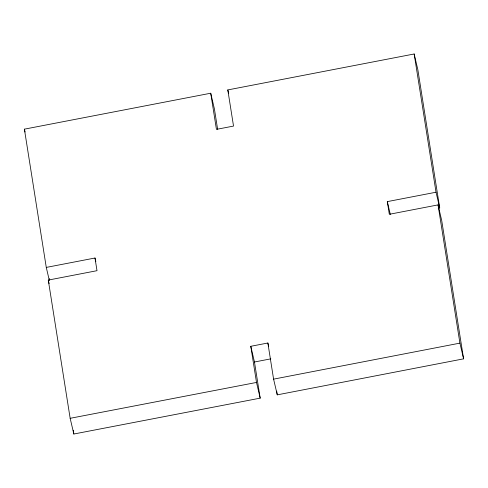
<?xml version="1.0" encoding="UTF-8"?>
<svg xmlns="http://www.w3.org/2000/svg" width="488" height="488" viewBox="0 0 488 488"><rect width="100%" height="100%" fill="white"/><g stroke="black" fill="none" stroke-linecap="round" stroke-linejoin="round"><path stroke-width="0.73" d="M49.288 280.258L46.275 267.412L24.4 129.161L210.724 93.22L214.409 108.928L217.624 129.259M210.724 93.22L216.44 129.369L233.526 126.075L227.804 89.926L414.16 53.985L417.844 69.692L439.719 207.931L438.242 208.211M46.275 267.412L94.995 258.012L95.837 261.58M94.995 258.012L97.002 270.688L48.282 280.082L70.156 418.308L73.84 434.015L260.189 398.147L256.505 382.44L250.789 346.297L267.869 343.003L273.591 379.145L277.269 394.853L463.6 358.839L441.725 220.6L438.041 204.893L389.32 214.293L387.313 201.617L436.034 192.223L439.719 207.931M250.789 346.297L254.468 362.005L270.81 358.851M70.156 418.308L256.505 382.44M273.591 379.145L459.916 343.131L463.6 358.839M387.313 201.617L390.327 214.47M227.804 89.926L228.646 93.495M267.869 343.003L268.705 346.571M24.4 129.161L25.071 132.016M48.282 280.082L49.117 283.65M414.16 53.985L436.034 192.223M438.041 204.893L459.916 343.131M276.678 391.083L277.269 394.853M254.468 362.005L260.189 398.147M49.245 278.605L49.483 280.112M73.243 430.257L73.84 434.015"/></g></svg>
